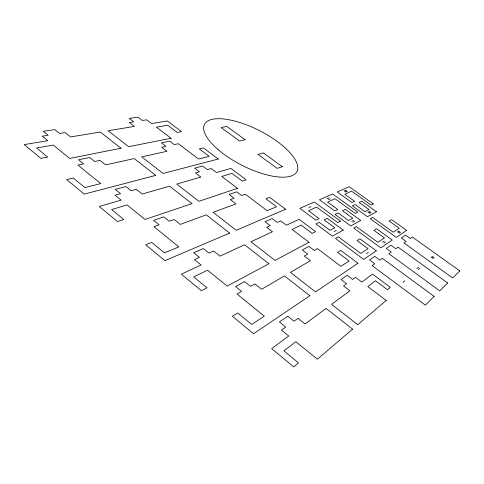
<?xml version="1.0" encoding="UTF-8"?>
<svg xmlns="http://www.w3.org/2000/svg" width="484" height="484" viewBox="0 0 484 484"><rect width="100%" height="100%" fill="white"/><g stroke="black" fill="none" stroke-linecap="round" stroke-linejoin="round"><path stroke-width="0.73" d="M432.811 258.637L434.172 257.482M403.105 282.287L404.775 280.883M418.255 269.527L419.761 268.257M431.934 258.008L433.295 256.859M431.165 257.458L432.533 256.314M416.863 268.511L418.376 267.253M383.891 243.131L385.542 242.024M399.064 233.179L400.564 232.181M366.455 253.64L368.294 252.424M398.217 232.574L399.724 231.576M397.479 232.048L398.985 231.049M382.548 242.151L384.205 241.056M352.987 222.229L354.784 221.242M369.461 213.371L371.089 212.482M334.16 231.533L336.15 230.451M368.633 212.785L370.272 211.895M351.68 221.279L353.483 220.299M367.913 212.264L369.552 211.381M328.491 199.632L330.372 198.785M345.697 192.027L347.409 191.259M308.925 207.551L311 206.62M344.904 191.458L346.617 190.696M344.209 190.962L345.921 190.2M327.232 198.718L329.114 197.877M347.119 214.109L347.258 214.315A1.198 0.466 30.6 0 0 347.772 214.696L352.806 218.205L348.432 220.547L343.616 216.899A1.216 0.478 30.5 0 0 343.096 216.517L338.032 212.978L335.073 214.454L350.809 225.943L360.731 220.45L345.358 209.324L342.515 210.746L347.137 214.091M333.149 206.136L337.729 209.512L334.795 210.945L319.44 199.765L332.611 193.981L357.761 212.101L355.298 213.396L334.97 198.718L327.535 202.106L332.502 205.573A1.192 0.466 30 0 1 333.01 205.948L333.143 206.117M378.663 233.754L378.809 233.978A1.21 0.466 31.7 0 0 379.335 234.365L384.471 237.946L377.822 242.278L356.333 226.627L353.75 228.085L380.811 247.838L392.282 240.094L376.558 228.744L373.944 230.33L378.669 233.748M434.142 296.396L425.363 305.126L372.117 265.625L374.737 263.762L369.522 259.902L374.707 256.332L379.855 260.126L382.348 258.347L434.142 296.396M447.627 282.989L439.726 290.842L388.864 253.713L391.217 252.037L386.232 248.401L390.903 245.182L395.833 248.758L398.084 247.155L447.627 282.989M459.8 270.889L452.661 277.985L403.971 242.968L406.106 241.449L401.321 238.013L405.556 235.097L410.287 238.473L412.332 237.021L459.8 270.889M352.582 329.132L317.389 359.213L295.827 341.734L283.89 350.87L298.549 362.897L293.74 366.86L271.633 348.625L288.748 335.993L281.482 330.1L285.748 327.069L279.401 321.945L287.768 316.185L294.018 321.188L298.029 318.333L305.065 323.941L326.077 308.429L352.582 329.132M386.178 300.425L357.761 324.71L331.576 304.369L349.92 290.823L343.543 285.953L346.635 283.751L341.051 279.504L347.161 275.299L352.667 279.462L355.607 277.374L361.808 282.051L372.547 274.113L390.279 287.345L387.43 289.692L375.487 280.75L367.846 286.601L386.178 300.425M309.833 295.742L253.555 333.724L232.356 316.24L237.717 312.985L251.674 324.437L264.331 316.197L236.985 294.03L241.595 291.428L235.539 286.534L244.577 281.591L250.543 286.377L254.887 283.92L261.614 289.281L284.447 275.91L309.833 295.742M357.978 263.248L315.526 291.9L290.436 272.401L310.432 260.688L304.297 256.018L307.667 254.112L302.3 250.028L308.937 246.398L314.237 250.403L317.437 248.594L340.93 266.309L349.085 260.997L337.584 252.394L340.809 250.434L357.978 263.248M376.334 250.857L363.708 259.382L335.454 238.418L338.316 236.803L360.743 253.404L368.028 248.655L357.041 240.584L359.927 238.83L376.334 250.857M406.657 230.396L396.257 237.414L370.296 218.744L372.632 217.425L393.256 232.223L399.294 228.297L389.184 221.079L391.556 219.639L406.657 230.396M343.277 230.112L332.387 236.144L315.973 223.971L319.252 222.338L330.088 230.354L334.837 227.813L324.117 219.911L327.263 218.344L343.277 230.112M376.473 211.726L367.471 216.717L352.352 205.839L355.044 204.502L365.033 211.671L369.008 209.542L359.116 202.469L361.699 201.187L376.473 211.726M268.886 263.75L227.208 286.098L207.582 270.193L193.715 276.878L207.019 287.798L201.398 290.709L181.343 274.174L201.126 264.96L194.514 259.593L199.432 257.385L193.642 252.715L203.28 248.522L208.991 253.096L213.632 251.014L220.063 256.145L244.553 244.741L268.886 263.75M309.004 242.236L275.045 260.446L250.978 241.746L272.474 231.733L266.581 227.238L270.205 225.617L265.038 221.69L272.165 218.593L277.265 222.446L280.708 220.898L286.449 225.229L299.112 219.331L315.568 231.606L312.162 233.373L301.084 225.084L292.04 229.446L309.004 242.236M340.494 221.164L337.771 222.592L316.609 207.073L308.496 210.764L319.107 218.599L315.858 220.19L299.868 208.356L314.31 202.016L340.494 221.164M373.37 203.915L371.125 205.095L351.572 191.168L344.808 194.247L354.609 201.265L351.941 202.572L337.179 191.973L349.164 186.715L373.37 203.915M229.628 233.082L164.929 260.64L145.666 244.753L151.728 242.436L164.433 252.854L178.874 246.919L153.918 226.687L159.121 224.842L153.579 220.371L163.761 216.874L169.225 221.255L174.137 219.512L180.296 224.425L206.281 214.842L229.628 233.082M285.584 209.239L236.21 230.275L213.105 212.325L235.974 203.891L230.305 199.565L234.153 198.198L229.186 194.417L236.755 191.815L241.667 195.53L245.334 194.229L267.114 210.649L276.588 206.753L265.91 198.761L269.63 197.339L285.584 209.239M191.954 203.649L144.982 219.446L127.044 204.901L111.629 209.536L123.765 219.488L117.491 221.521L99.22 206.456L121.145 200.122L115.089 195.209L120.54 193.697L115.234 189.419L125.9 186.564L131.14 190.756L136.294 189.323L142.199 194.036L169.533 186.134L191.954 203.649M237.511 188.33L198.924 201.308L176.727 184.059L200.848 177.09L195.391 172.921L199.444 171.796L194.659 168.154L202.639 166.018L207.37 169.594L211.242 168.523L216.572 172.54L230.862 168.414L246.168 179.836L242.29 181.089L231.987 173.387L221.763 176.454L237.511 188.33M282.329 166.696L277.157 168.353L257.942 154.372L263.302 152.896L282.329 166.696M155.769 175.383L84.252 194.114L66.665 179.612L73.29 178.076L84.9 187.598L100.775 183.605L77.912 165.068L83.587 163.864L78.505 159.762L89.607 157.494L94.628 161.517L100.007 160.379L105.669 164.899L134.225 158.552L155.769 175.383M218.266 159.018L163.096 173.466L141.751 156.883L167.01 151.274L161.753 147.263L166.006 146.356L161.39 142.847L169.745 141.14L174.307 144.595L178.366 143.73L198.609 159L209.203 156.332L199.263 148.897L203.407 147.935L218.266 159.018M245.104 139.707L239.58 141.001L221.109 127.558L226.802 126.433L245.104 139.707M120.994 148.219L69.72 158.431L53.258 145.085L36.596 147.971L47.71 157.088L40.916 158.383L24.2 144.595L47.837 140.693L42.277 136.185L48.158 135.26L43.282 131.327L54.777 129.603L59.599 133.469L65.171 132.592L70.61 136.93L100.273 132.035L120.994 148.219M171.088 138.249L128.641 146.7L108.101 130.74L134.401 126.397L129.331 122.525L133.759 121.829L129.307 118.447L138.007 117.14L142.411 120.474L146.64 119.808L151.601 123.553L167.258 120.97L181.536 131.618L177.259 132.434L167.658 125.253L156.435 127.195L171.088 138.249M218.054 149.55A51.921 19.414 27 0 0 296.456 172.395A51.921 19.414 27 0 0 237.686 121.865A51.921 19.414 27 0 0 218.054 149.55"/></g></svg>
